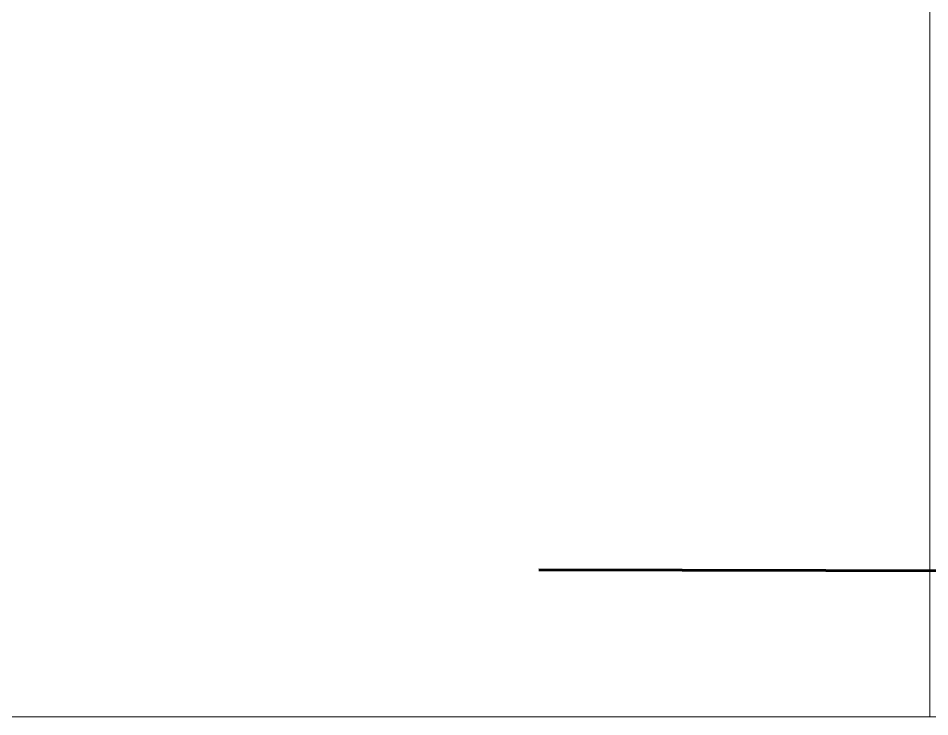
# Model space of a CAD drawing. Header units: millimetres. Extents: x -1113 to 415037, y -3642 to 28069.
# Drawn here: x 86607.7 to 86683.1, y 13263.9 to 13321.8 of the extents above; entities that cross this region are included whole.
import ezdxf

# ---------------------------------------------------------------- set-up
doc = ezdxf.new("R2010")
doc.units = ezdxf.units.MM
for name, color, linetype, lineweight in [('0) дверьки 1.8м-', 130, 'Continuous', 60), ('0) Стена 3.93м', 3, 'Continuous', 60), ('I-WALL', 7, 'Continuous', 5)]:
    doc.layers.add(name, color=color, linetype=linetype, lineweight=lineweight)
for name, color, linetype, lineweight, true_color in [('A-DOOR-1', 7, 'Continuous', 5, 0xc0c0c0), ('A-DOOR-FRAM-1', 7, 'Continuous', 5, 0xc0c0c0), ('A-WALL-1', 9, 'Continuous', 5, 0x808080)]:
    doc.layers.add(name, color=color, linetype=linetype, lineweight=lineweight, true_color=true_color)

# ---------------------------------------------------------------- blocks, each defined once
blk = doc.blocks.new('110_Дверь_СКБ_1Ст - д-18 700x2100h_Технический шкаф ЭОМ и СС-23257539-Объем проектирования 1 этажа')
at = {"layer": 'A-DOOR-FRAM-1'}
for p, q in [((362.5, 100), (337.5, 100)), ((362.5, 20), (362.5, 100))]:
    blk.add_line(p, q, dxfattribs=at)
blk = doc.blocks.new('1floor')
at = {"layer": 'I-WALL'}
h = blk.add_hatch(dxfattribs=at)
h.set_pattern_fill('FP_23', color=256, style=0, pattern_type=2)
h.set_pattern_definition([(135, (0, 0), (-141.42136, -141.42136), [])])
h.paths.add_polyline_path([(88388.923, 13400), (88410, 13400), (88410, 13600), (88200, 13600), (88200, 13400), (88380, 13400)])
h.paths.add_polyline_path([(87357.391, 13400), (87500, 13400), (87500, 13600), (87318.399, 13600), (87318.399, 13400)])
h.paths.add_polyline_path([(86470, 13400), (86618.399, 13400), (86618.399, 13600), (86090, 13600), (86090, 13400), (86325.859, 13400)])
h.paths.add_polyline_path([(84750, 13400), (85140, 13400), (85140, 13600), (84700, 13600), (84700, 13400), (84724.306, 13400)])
at = {"layer": 'A-WALL-1'}
blk.add_line((86120, 13400), (86618.399, 13400), dxfattribs=at)
at = {"layer": 'A-DOOR-1', "rotation": 180}
blk.add_blockref('110_Дверь_СКБ_1Ст - д-18 700x2100h_Технический шкаф ЭОМ и СС-23257539-Объем проектирования 1 этажа', (86980.899, 13500), dxfattribs=at)

msp = doc.modelspace()

# ---------------------------------------------------------------- linework, layer by layer
at = {"layer": '0) дверьки 1.8м-'}
msp.add_lwpolyline([(86650.779, 13276.104), (87350.778, 13274.461)], dxfattribs=at)

# ---------------------------------------------------------------- block references
at = {"layer": '0) Стена 3.93м'}
msp.add_blockref('1floor', (64.702, -136.062), dxfattribs=at)

doc.saveas('drawing.dxf')
